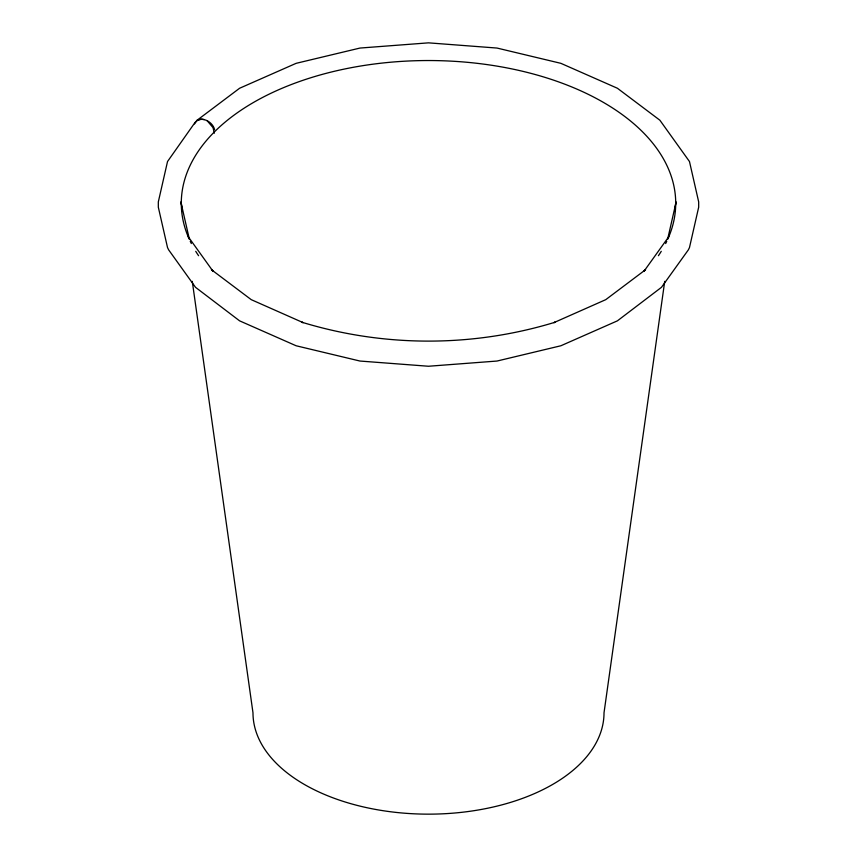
<?xml version="1.0" encoding="UTF-8"?>
<svg xmlns="http://www.w3.org/2000/svg" width="857" height="857" viewBox="0 0 857 857"><rect width="100%" height="100%" fill="white"/><g stroke="black" fill="none" stroke-linecap="round" stroke-linejoin="round"><path stroke-width="1.29" d="M664.721 281.353L604.014 712.82A175.514 101.33 0 0 1 428.5 814.15A175.514 101.33 0 0 1 252.986 712.82L192.279 281.353M674.588 211.208L675.712 203.259M667.71 238.91L676.152 201.909M194.518 123.911L197.131 120.205L239.585 88.26L296.126 63.332L359.983 48.056L428.5 42.85L497.017 48.056L560.874 63.332L617.415 88.26L659.869 120.205L689.478 161.534L698.68 201.909L698.68 207.19L689.478 247.566L688.353 249.858L661.475 287.32L617.415 320.839L560.874 345.767L497.017 361.043L428.5 366.25L359.983 361.043L296.126 345.767L239.585 320.839L195.525 287.32L168.647 249.858L167.522 247.566L158.32 207.19L158.32 201.909L167.522 161.534L195.021 122.487C201.116 115.277 212.782 121.683 214.593 129.632M207.04 120.601L213.018 127.618L214.368 133.178M668.835 236.618L643.982 271.262L645.589 269.687L605.749 299.661L553.836 322.661L555.047 322.243C472.828 347.396 384.172 347.396 301.953 322.243L303.164 322.661L251.251 299.661L211.411 269.687L213.018 271.262L188.165 236.618M197.131 120.205L201.663 119.069L204.277 119.594M180.848 201.909L189.29 238.91M181.288 203.259L182.412 211.208M666.757 241.32A247.212 142.723 0 0 1 665.653 243.549M661.272 251.315A247.212 142.723 0 0 1 658.412 255.707M198.588 255.707A247.212 142.723 0 0 1 195.728 251.315M191.347 243.549A247.212 142.723 0 0 1 190.243 241.32M189.151 238.974A247.212 142.723 0 0 1 428.5 60.536A247.212 142.723 0 0 1 667.849 238.974"/></g></svg>
